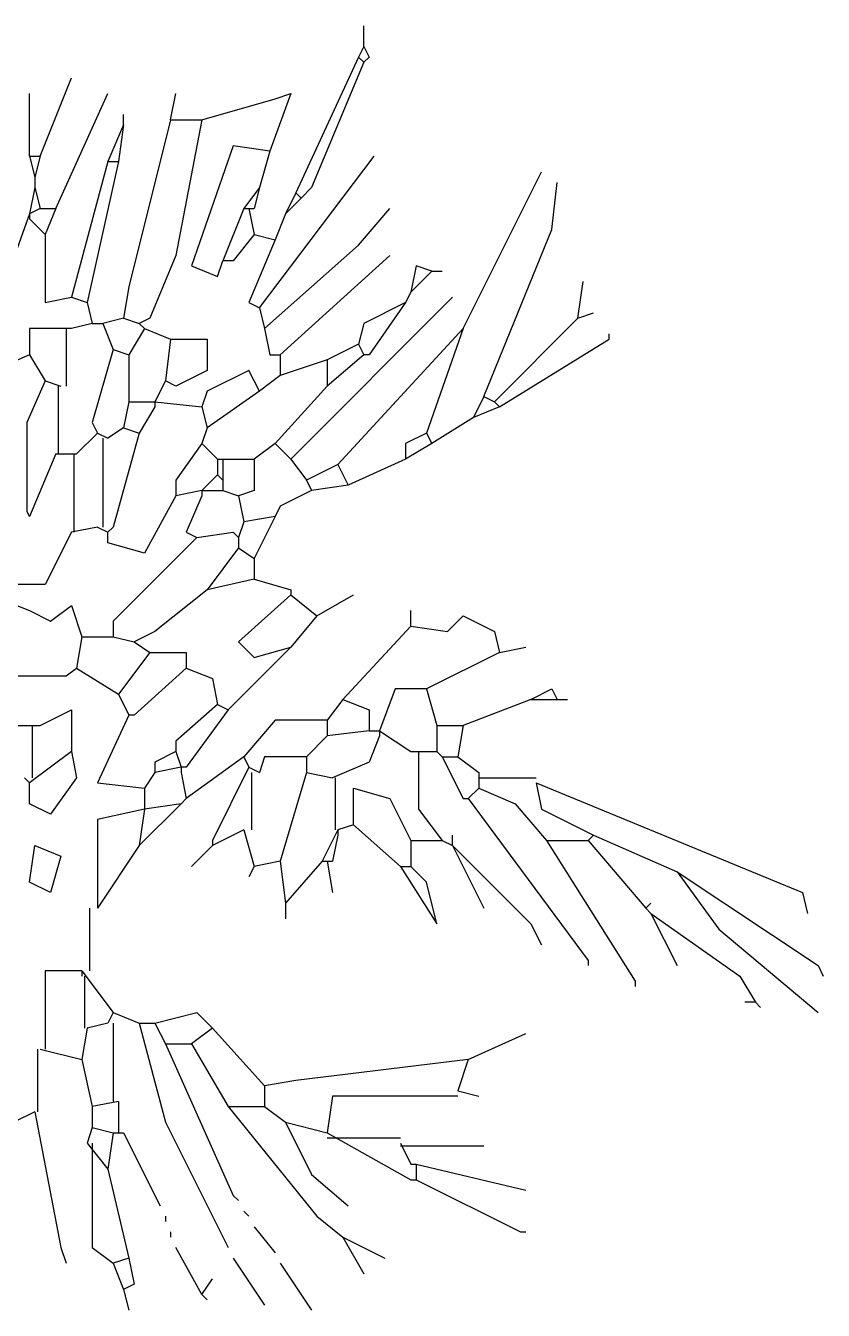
# Model space of a CAD drawing. Header units: millimetres. Extents: x 299 to 406, y 65 to 276.
# Drawn here: x 375.31 to 405.86, y 181.78 to 230.98 of the extents above; entities that cross this region are included whole.
import ezdxf

# ---------------------------------------------------------------- set-up
doc = ezdxf.new("R2010")
doc.units = ezdxf.units.MM
doc.layers.add('Standard', color=7, linetype='Continuous')

msp = doc.modelspace()

# ---------------------------------------------------------------- linework, layer by layer
at = {"layer": 'Standard', "linetype": 'Continuous'}
for p, q in [((388.257, 230.177), (388.257, 230.977)), ((388.057, 229.777), (385.657, 224.577)), ((388.257, 230.177), (388.057, 229.777)), ((388.057, 229.777), (388.257, 229.577)), ((388.257, 230.177), (388.457, 229.777)), ((388.457, 229.777), (388.257, 229.577)), ((388.257, 229.577), (386.257, 224.777)), ((375.857, 225.977), (377.057, 228.977)), ((375.457, 225.977), (375.457, 228.377)), ((376.457, 223.977), (378.457, 228.377)), ((380.857, 227.377), (381.057, 228.377)), ((385.457, 228.377), (384.657, 226.177)), ((384.857, 228.177), (385.457, 228.377)), ((382.057, 227.377), (384.857, 228.177)), ((379.057, 227.177), (379.057, 227.577)), ((380.857, 227.377), (379.257, 220.977)), ((380.857, 227.377), (382.057, 227.377)), ((382.057, 227.377), (381.057, 222.177)), ((379.057, 227.177), (378.457, 225.777)), ((379.057, 227.177), (378.857, 225.777)), ((383.257, 226.377), (381.657, 221.777)), ((384.657, 226.177), (383.257, 226.377)), ((375.457, 225.977), (375.657, 225.177)), ((375.457, 225.977), (375.857, 225.977)), ((375.857, 225.977), (375.657, 225.177)), ((384.657, 226.177), (384.257, 224.777)), ((384.257, 220.177), (388.657, 225.977)), ((378.457, 225.777), (377.057, 220.577)), ((378.857, 225.777), (377.657, 220.377)), ((378.457, 225.777), (378.857, 225.777)), ((392.057, 219.377), (395.057, 225.377)), ((375.657, 225.177), (375.657, 224.777)), ((395.457, 223.177), (395.657, 224.977)), ((375.657, 224.777), (375.457, 223.777)), ((375.657, 224.777), (375.857, 223.977)), ((384.257, 224.777), (383.657, 223.977)), ((384.257, 224.777), (384.057, 223.977)), ((385.657, 224.577), (385.257, 223.777)), ((385.857, 224.377), (385.257, 223.777)), ((385.657, 224.577), (385.857, 224.377)), ((386.257, 224.777), (385.857, 224.377)), ((375.857, 223.977), (375.457, 223.777)), ((375.857, 223.977), (376.457, 223.977)), ((376.457, 223.977), (376.057, 222.977)), ((383.657, 223.977), (382.857, 221.977)), ((383.657, 223.977), (383.857, 223.977)), ((383.857, 223.977), (384.057, 222.977)), ((383.857, 223.977), (384.057, 223.977)), ((388.057, 222.577), (389.257, 223.977)), ((375.457, 223.777), (374.457, 220.977)), ((375.457, 223.777), (375.457, 223.577)), ((375.457, 223.577), (376.057, 222.977)), ((385.257, 223.777), (384.857, 222.777)), ((376.057, 222.977), (376.057, 220.377)), ((384.057, 222.977), (383.257, 221.977)), ((384.057, 222.977), (384.857, 222.777)), ((392.857, 216.777), (395.457, 223.177)), ((384.857, 222.777), (383.857, 220.377)), ((384.457, 219.377), (388.057, 222.577)), ((381.057, 222.177), (380.057, 219.777)), ((382.657, 221.377), (382.857, 221.977)), ((383.257, 221.977), (382.857, 221.977)), ((385.057, 218.377), (389.257, 222.177)), ((381.657, 221.777), (382.657, 221.377)), ((390.257, 221.777), (390.057, 220.777)), ((390.857, 221.577), (390.057, 220.777)), ((390.857, 221.577), (390.257, 221.777)), ((390.857, 221.577), (391.257, 221.577)), ((379.257, 220.977), (379.057, 219.777)), ((396.457, 219.777), (396.657, 221.177)), ((376.057, 220.377), (377.057, 220.577)), ((377.057, 220.577), (377.657, 220.377)), ((385.457, 214.377), (391.657, 220.577)), ((390.057, 220.777), (389.857, 220.377)), ((377.657, 220.377), (377.857, 219.577)), ((383.857, 220.377), (384.257, 220.177)), ((384.257, 220.177), (384.457, 219.377)), ((389.857, 220.377), (388.257, 219.577)), ((389.857, 220.377), (388.457, 218.377)), ((396.457, 219.777), (397.057, 219.977)), ((377.857, 219.577), (377.057, 219.377)), ((377.857, 219.577), (378.257, 219.577)), ((379.057, 219.777), (378.257, 219.577)), ((378.257, 219.577), (378.657, 218.577)), ((379.057, 219.777), (379.657, 219.577)), ((380.057, 219.777), (379.657, 219.577)), ((379.657, 219.577), (379.857, 219.377)), ((388.257, 219.577), (388.057, 218.777)), ((396.457, 219.777), (393.257, 216.577)), ((377.057, 219.377), (375.457, 219.377)), ((375.457, 219.377), (375.457, 218.377)), ((376.857, 219.377), (376.857, 217.177)), ((379.857, 219.377), (379.257, 218.377)), ((379.857, 219.377), (380.857, 218.977)), ((380.857, 218.977), (380.657, 217.377)), ((380.857, 218.977), (382.257, 218.977)), ((382.257, 218.977), (382.257, 217.777)), ((384.457, 219.377), (384.657, 218.377)), ((392.057, 219.377), (387.257, 214.177)), ((392.057, 219.377), (390.657, 215.377)), ((393.457, 216.377), (397.657, 218.977)), ((397.657, 218.977), (397.657, 219.177)), ((378.657, 218.577), (377.857, 215.777)), ((378.657, 218.577), (379.257, 218.377)), ((388.057, 218.777), (386.857, 218.177)), ((388.057, 218.777), (388.257, 218.377)), ((375.457, 218.377), (372.257, 216.977)), ((375.457, 218.377), (376.057, 217.377)), ((379.257, 218.377), (379.257, 216.577)), ((384.657, 218.377), (385.057, 218.377)), ((385.057, 218.377), (385.057, 217.577)), ((386.857, 218.177), (385.057, 217.577)), ((388.257, 218.377), (386.857, 217.177)), ((386.857, 218.177), (386.857, 217.177)), ((388.457, 218.377), (388.257, 218.377)), ((382.257, 217.777), (381.057, 217.177)), ((383.857, 217.777), (382.257, 216.977)), ((384.257, 216.977), (383.857, 217.777)), ((385.057, 217.577), (384.257, 216.977)), ((376.057, 217.377), (375.357, 215.777)), ((376.057, 217.377), (376.657, 217.177)), ((376.557, 217.177), (376.557, 214.577)), ((380.657, 217.377), (380.257, 216.577)), ((381.057, 217.177), (380.657, 217.377)), ((382.257, 216.977), (382.057, 216.377)), ((384.257, 216.977), (382.257, 215.577)), ((386.857, 217.177), (384.857, 214.977)), ((379.257, 216.577), (379.057, 215.577)), ((379.257, 216.577), (380.257, 216.577)), ((380.257, 216.577), (380.257, 216.377)), ((380.257, 216.577), (382.057, 216.377)), ((392.857, 216.777), (392.457, 215.977)), ((392.857, 216.777), (393.257, 216.577)), ((393.257, 216.577), (393.457, 216.377)), ((380.257, 216.377), (379.657, 215.377)), ((382.057, 216.377), (382.257, 215.577)), ((393.457, 216.377), (392.457, 215.977)), ((375.357, 215.777), (375.357, 212.377)), ((377.857, 215.777), (378.057, 215.377)), ((379.057, 215.577), (378.457, 215.177)), ((379.057, 215.577), (379.657, 215.377)), ((382.257, 215.577), (382.057, 214.977)), ((392.457, 215.977), (390.857, 214.977)), ((378.057, 215.377), (377.257, 214.577)), ((378.057, 215.377), (378.457, 215.177)), ((378.257, 215.177), (378.257, 211.777)), ((379.657, 215.377), (378.657, 211.777)), ((390.657, 215.377), (389.857, 214.977)), ((390.657, 215.377), (390.857, 214.977)), ((376.457, 214.577), (375.457, 212.177)), ((376.457, 214.577), (377.257, 214.577)), ((377.157, 214.577), (377.157, 211.577)), ((382.057, 214.977), (381.057, 213.577)), ((382.057, 214.977), (382.657, 214.377)), ((384.857, 214.977), (384.057, 214.377)), ((384.857, 214.977), (385.457, 214.377)), ((389.857, 214.977), (389.857, 214.377)), ((390.857, 214.977), (389.857, 214.377)), ((382.657, 214.377), (382.857, 214.377)), ((382.657, 214.377), (382.657, 213.777)), ((382.857, 214.377), (382.857, 213.577)), ((382.857, 214.377), (383.057, 214.377)), ((383.057, 214.377), (384.057, 214.377)), ((384.057, 214.377), (384.057, 213.177)), ((385.457, 214.377), (386.057, 213.577)), ((387.257, 214.177), (386.057, 213.577)), ((387.257, 214.177), (387.657, 213.377)), ((389.857, 214.377), (387.657, 213.377)), ((381.057, 213.577), (381.057, 212.977)), ((382.657, 213.777), (382.057, 213.177)), ((382.657, 213.777), (382.857, 213.577)), ((382.857, 213.577), (382.857, 213.177)), ((386.057, 213.577), (386.257, 213.177)), ((382.057, 213.177), (381.057, 212.977)), ((382.057, 213.177), (382.857, 213.177)), ((382.057, 213.177), (382.057, 212.977)), ((382.857, 213.177), (383.457, 212.977)), ((384.057, 213.177), (383.457, 212.977)), ((386.257, 213.177), (385.057, 212.577)), ((387.657, 213.377), (386.257, 213.177)), ((381.057, 212.977), (379.857, 210.777)), ((382.057, 212.977), (381.457, 211.577)), ((383.457, 212.977), (383.657, 211.977)), ((385.057, 212.577), (384.857, 212.177)), ((375.357, 212.377), (375.457, 212.177)), ((384.857, 212.177), (383.657, 211.977)), ((384.857, 212.177), (384.057, 210.577)), ((377.057, 211.577), (376.057, 209.577)), ((378.057, 211.777), (377.057, 211.577)), ((378.057, 211.777), (378.457, 211.577)), ((378.657, 211.777), (378.457, 211.577)), ((378.457, 211.177), (378.457, 211.577)), ((381.457, 211.577), (381.857, 211.377)), ((381.857, 211.377), (383.257, 211.577)), ((383.257, 211.577), (383.457, 211.377)), ((383.657, 211.977), (383.457, 211.377)), ((379.857, 210.777), (378.457, 211.177)), ((381.857, 211.377), (378.657, 208.177)), ((383.457, 211.377), (383.457, 210.977)), ((383.457, 210.977), (382.257, 209.377)), ((383.457, 210.977), (384.057, 210.577)), ((384.057, 210.577), (384.057, 209.777)), ((384.057, 209.777), (382.257, 209.377)), ((384.057, 209.777), (385.457, 209.377)), ((376.057, 209.577), (374.857, 209.577)), ((382.257, 209.377), (380.257, 207.777)), ((385.457, 209.177), (383.457, 207.377)), ((385.457, 209.377), (385.457, 209.177)), ((385.457, 209.177), (386.457, 208.377)), ((386.457, 208.377), (387.857, 209.177)), ((374.457, 208.977), (375.457, 208.577)), ((376.257, 208.177), (377.057, 208.777)), ((377.057, 208.777), (377.457, 207.577)), ((375.457, 208.577), (376.257, 208.177)), ((378.657, 208.177), (378.657, 207.577)), ((386.457, 208.377), (385.457, 207.177)), ((390.057, 207.977), (390.057, 208.577)), ((391.457, 207.777), (392.057, 208.377)), ((392.057, 208.377), (393.257, 207.777)), ((380.257, 207.777), (379.457, 207.377)), ((390.057, 207.977), (387.457, 205.177)), ((390.057, 207.977), (391.457, 207.777)), ((393.257, 207.777), (393.457, 206.977)), ((377.457, 207.577), (377.257, 206.377)), ((377.457, 207.577), (378.657, 207.577)), ((378.657, 207.577), (379.457, 207.377)), ((379.457, 207.377), (380.057, 206.977)), ((385.457, 207.177), (383.057, 204.777)), ((383.457, 207.377), (384.057, 206.777)), ((384.057, 206.777), (385.457, 207.177)), ((393.457, 206.977), (394.457, 207.177)), ((380.057, 206.977), (378.857, 205.377)), ((380.057, 206.977), (381.457, 206.977)), ((381.457, 206.977), (381.457, 206.377)), ((393.457, 206.977), (390.657, 205.577)), ((376.857, 206.077), (377.257, 206.377)), ((377.257, 206.377), (378.857, 205.377)), ((381.457, 206.377), (379.457, 204.577)), ((381.457, 206.377), (382.457, 205.977)), ((374.057, 206.077), (376.857, 206.077)), ((382.457, 205.977), (382.657, 204.977)), ((378.857, 205.377), (379.257, 204.577)), ((387.457, 205.177), (386.857, 204.377)), ((387.457, 205.177), (388.457, 204.777)), ((389.457, 205.577), (388.857, 203.977)), ((390.657, 205.577), (389.457, 205.577)), ((390.657, 205.577), (391.057, 204.177)), ((394.657, 205.177), (392.057, 204.177)), ((394.657, 205.177), (395.457, 205.577)), ((394.657, 205.177), (395.657, 205.177)), ((395.457, 205.577), (395.657, 205.177)), ((395.657, 205.177), (396.057, 205.177)), ((375.857, 204.177), (377.057, 204.777)), ((377.057, 204.777), (377.057, 203.177)), ((382.657, 204.977), (381.057, 203.577)), ((383.057, 204.777), (381.457, 202.577)), ((382.657, 204.977), (383.057, 204.777)), ((388.457, 204.777), (388.457, 203.977)), ((379.257, 204.577), (378.057, 201.977)), ((379.457, 204.577), (379.257, 204.577)), ((384.857, 204.377), (383.657, 202.977)), ((386.857, 204.377), (384.857, 204.377)), ((386.857, 204.377), (386.857, 203.777)), ((374.657, 204.177), (375.857, 204.177)), ((375.557, 204.177), (375.557, 202.177)), ((386.857, 203.777), (386.057, 202.977)), ((388.457, 203.977), (386.857, 203.777)), ((388.457, 203.977), (388.857, 203.977)), ((388.857, 203.777), (388.457, 202.777)), ((388.857, 203.977), (390.057, 203.177)), ((388.857, 203.977), (388.857, 203.777)), ((391.057, 204.177), (391.057, 203.177)), ((391.057, 204.177), (392.057, 204.177)), ((392.057, 204.177), (391.857, 202.977)), ((381.057, 203.577), (381.057, 203.177)), ((377.057, 203.177), (375.457, 201.977)), ((377.057, 203.177), (377.257, 202.177)), ((381.057, 203.177), (380.257, 202.777)), ((380.257, 202.777), (380.257, 202.377)), ((381.057, 203.177), (381.257, 202.577)), ((383.657, 202.977), (381.457, 201.377)), ((383.657, 202.977), (383.857, 202.577)), ((384.457, 202.977), (384.257, 202.377)), ((386.057, 202.977), (384.457, 202.977)), ((386.057, 202.977), (386.057, 202.377)), ((388.457, 202.777), (387.057, 202.177)), ((390.057, 203.177), (391.057, 203.177)), ((390.357, 203.177), (390.357, 200.977)), ((391.057, 203.177), (391.257, 202.977)), ((391.257, 202.977), (391.857, 202.977)), ((391.257, 202.977), (392.057, 201.377)), ((391.857, 202.977), (392.657, 202.377)), ((380.257, 202.377), (379.857, 201.777)), ((381.257, 202.577), (380.257, 202.377)), ((381.457, 202.577), (381.257, 202.577)), ((381.257, 202.577), (381.257, 202.377)), ((381.257, 202.377), (381.457, 201.377)), ((383.857, 202.577), (382.457, 199.777)), ((383.857, 202.577), (384.257, 202.377)), ((383.957, 202.377), (383.957, 200.177)), ((386.057, 202.377), (385.057, 198.977)), ((386.057, 202.377), (387.057, 202.177)), ((392.657, 202.377), (392.657, 201.777)), ((375.257, 202.177), (375.457, 201.977)), ((375.457, 201.177), (375.457, 201.977)), ((377.257, 202.177), (376.257, 200.777)), ((378.057, 201.977), (379.857, 201.777)), ((379.857, 201.777), (379.857, 200.977)), ((387.157, 202.177), (387.157, 200.177)), ((387.857, 200.377), (387.857, 201.777)), ((387.857, 201.777), (389.257, 201.377)), ((392.657, 201.777), (392.257, 201.377)), ((392.657, 202.177), (394.857, 202.177)), ((392.657, 201.777), (394.057, 201.177)), ((394.857, 201.977), (405.057, 197.777)), ((394.857, 201.977), (395.057, 200.977)), ((381.457, 201.377), (381.257, 201.177)), ((389.257, 201.377), (390.057, 199.777)), ((392.057, 201.377), (392.257, 201.377)), ((392.257, 201.377), (396.857, 195.177)), ((376.257, 200.777), (375.457, 201.177)), ((379.857, 200.977), (378.057, 200.577)), ((381.257, 201.177), (379.657, 199.577)), ((379.857, 200.977), (379.657, 199.577)), ((381.257, 201.177), (379.857, 200.977)), ((390.357, 200.977), (391.257, 199.777)), ((394.057, 201.177), (395.257, 199.777)), ((395.057, 200.977), (397.057, 199.977)), ((378.057, 200.577), (378.057, 197.177)), ((387.857, 200.377), (387.257, 200.177)), ((387.857, 200.377), (389.657, 198.777)), ((383.657, 200.177), (382.457, 199.577)), ((382.457, 199.777), (382.457, 199.577)), ((383.657, 200.177), (384.057, 198.777)), ((387.257, 200.177), (386.657, 198.977)), ((387.257, 199.977), (387.057, 198.977)), ((387.257, 200.177), (387.257, 199.977)), ((390.057, 199.777), (390.057, 198.777)), ((390.057, 199.777), (391.257, 199.777)), ((391.257, 199.777), (391.657, 199.577)), ((391.657, 199.577), (391.657, 199.977)), ((395.257, 199.777), (398.657, 194.377)), ((395.257, 199.777), (396.857, 199.777)), ((397.057, 199.977), (396.857, 199.777)), ((396.857, 199.777), (399.057, 197.177)), ((397.057, 199.977), (400.257, 198.577)), ((375.457, 198.177), (375.657, 199.577)), ((375.657, 199.577), (376.657, 199.177)), ((379.657, 199.577), (378.057, 197.177)), ((382.457, 199.577), (381.657, 198.777)), ((391.657, 199.577), (392.857, 197.177)), ((391.657, 199.577), (394.657, 196.577)), ((376.657, 199.177), (376.257, 197.777)), ((384.057, 198.777), (383.857, 198.377)), ((385.057, 198.977), (384.057, 198.777)), ((385.057, 198.977), (385.257, 197.377)), ((386.657, 198.977), (385.257, 197.377)), ((386.657, 198.977), (386.857, 198.977)), ((386.857, 198.977), (387.057, 198.977)), ((386.857, 198.977), (387.057, 197.777)), ((389.657, 198.777), (391.057, 196.577)), ((389.657, 198.777), (390.057, 198.777)), ((390.657, 198.177), (390.057, 198.777)), ((400.257, 198.577), (401.857, 196.377)), ((400.257, 198.577), (405.657, 194.977)), ((376.257, 197.777), (375.457, 198.177)), ((391.057, 196.577), (390.657, 198.177)), ((385.257, 197.377), (385.257, 196.777)), ((399.057, 197.177), (399.257, 197.377)), ((405.057, 197.777), (405.257, 196.977)), ((377.757, 197.177), (377.757, 194.777)), ((378.057, 197.177), (378.057, 197.177)), ((399.057, 197.177), (399.257, 196.977)), ((399.257, 196.977), (400.257, 194.977)), ((399.257, 196.977), (402.657, 194.577)), ((394.657, 196.577), (395.057, 195.777)), ((401.857, 196.377), (405.657, 193.177)), ((396.857, 195.177), (396.857, 194.977)), ((405.657, 194.977), (405.857, 194.577)), ((376.057, 194.777), (376.057, 191.777)), ((377.457, 194.777), (376.057, 194.777)), ((377.457, 194.777), (378.657, 193.177)), ((377.457, 194.777), (377.457, 194.577)), ((377.557, 194.577), (377.557, 192.577)), ((398.657, 194.377), (398.657, 194.177)), ((402.657, 194.577), (403.257, 193.577)), ((403.257, 193.577), (402.857, 193.577)), ((403.257, 193.577), (403.457, 193.377)), ((378.657, 193.177), (378.457, 192.777)), ((378.657, 193.177), (379.657, 192.777)), ((380.257, 192.777), (381.857, 193.177)), ((381.857, 193.177), (382.457, 192.577)), ((377.657, 192.577), (377.457, 191.377)), ((378.457, 192.777), (377.657, 192.577)), ((378.657, 192.777), (378.657, 189.777)), ((379.657, 192.777), (380.657, 188.977)), ((379.657, 192.777), (380.257, 192.777)), ((380.257, 192.777), (380.657, 191.977)), ((382.457, 192.577), (381.657, 191.977)), ((382.457, 192.577), (384.457, 190.377)), ((392.257, 191.377), (394.457, 192.377)), ((380.657, 191.977), (381.657, 191.977)), ((380.657, 191.977), (383.257, 186.177)), ((381.657, 191.977), (383.057, 189.577)), ((375.757, 191.777), (375.757, 189.377)), ((375.857, 191.777), (377.457, 191.377)), ((377.457, 191.377), (377.857, 189.577)), ((392.257, 191.377), (385.657, 190.577)), ((392.257, 191.377), (391.857, 190.177)), ((385.657, 190.577), (384.457, 190.377)), ((384.457, 190.377), (384.457, 189.577)), ((387.057, 189.977), (386.857, 188.577)), ((391.857, 189.977), (387.057, 189.977)), ((391.857, 190.177), (392.657, 189.977)), ((378.857, 189.777), (377.857, 189.577)), ((377.857, 189.577), (377.857, 188.777)), ((378.857, 189.777), (378.857, 188.577)), ((383.057, 189.577), (384.457, 189.577)), ((383.057, 189.577), (386.457, 185.377)), ((384.457, 189.577), (385.257, 188.977)), ((375.657, 189.377), (374.857, 188.977)), ((375.657, 189.377), (376.657, 184.177)), ((380.657, 188.977), (383.057, 184.177)), ((385.257, 188.977), (386.857, 188.577)), ((385.257, 188.977), (386.257, 186.977)), ((377.857, 188.777), (377.657, 188.177)), ((377.857, 188.777), (378.657, 188.577)), ((378.657, 188.577), (378.457, 187.177)), ((378.657, 188.577), (378.857, 188.577)), ((378.857, 188.577), (379.057, 188.577)), ((379.057, 188.577), (380.457, 185.777)), ((386.857, 188.577), (390.057, 186.777)), ((377.657, 188.177), (378.457, 187.177)), ((377.857, 188.177), (377.857, 184.177)), ((386.857, 188.377), (389.657, 188.377)), ((389.657, 188.177), (390.057, 187.377)), ((389.657, 188.077), (392.857, 188.077)), ((378.457, 187.177), (379.257, 183.777)), ((386.257, 186.977), (387.657, 185.777)), ((390.057, 187.377), (390.257, 187.377)), ((390.257, 187.377), (390.257, 186.777)), ((390.257, 187.377), (394.457, 186.377)), ((390.057, 186.777), (390.257, 186.777)), ((390.257, 186.777), (394.257, 184.777)), ((383.257, 186.177), (383.457, 185.977)), ((383.657, 185.577), (383.857, 185.377)), ((380.657, 185.377), (380.657, 185.177)), ((386.457, 185.377), (387.457, 184.577)), ((380.857, 184.777), (380.857, 184.577)), ((384.057, 184.977), (384.857, 183.977)), ((387.457, 184.577), (388.257, 183.177)), ((387.457, 184.577), (389.057, 183.777)), ((394.257, 184.777), (394.457, 184.777)), ((376.657, 184.177), (376.857, 183.577)), ((377.857, 184.177), (378.657, 183.577)), ((382.057, 182.377), (381.057, 184.177)), ((379.257, 183.777), (378.657, 183.577)), ((378.657, 183.577), (379.057, 182.577)), ((379.257, 183.777), (379.457, 182.777)), ((383.257, 183.777), (384.457, 181.977)), ((385.057, 183.577), (386.257, 181.777)), ((379.457, 182.777), (379.057, 182.577)), ((379.057, 182.577), (379.257, 181.777)), ((382.057, 182.377), (382.457, 182.977)), ((382.057, 182.377), (382.257, 182.177))]:
    msp.add_line(p, q, dxfattribs=at)

doc.saveas('drawing.dxf')
